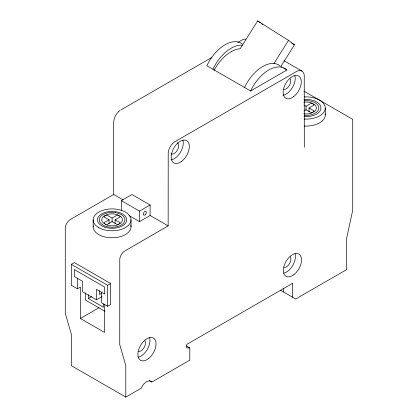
<?xml version="1.0" encoding="UTF-8"?>
<svg xmlns="http://www.w3.org/2000/svg" width="418" height="418" viewBox="0 0 418 418"><rect width="100%" height="100%" fill="white"/><g stroke="black" fill="none" stroke-linecap="round" stroke-linejoin="round"><path stroke-width="0.63" d="M186.407 345.984L189.777 347.933L189.777 360.159L151.854 382.052A8.825 5.094 -60 0 0 141.263 388.165L125.792 397.1L125.792 365.656L119.741 344.693L119.783 258.956A7.226 4.175 -60 0 1 124.183 251.338L168.151 225.903L168.214 152.633A10.032 5.795 -60 0 1 174.322 142.052L297.235 71.102A11.511 6.646 -60 0 1 304.241 75.146L304.309 147.293M281.946 67.141L280.844 66.504L294.486 44.794L288.493 40.379L257.655 20.9L240.146 48.775L237.983 49.005A32.092 18.528 -60 0 0 214.032 70.501M273.942 63.541L288.493 40.379M104.411 215.897L106.919 214.664A10.345 5.972 0 0 1 117.265 214.664L121.048 216.853A10.345 5.972 0 0 1 121.048 222.825L117.265 225.009A10.345 5.972 0 0 1 106.919 225.009L103.131 222.825A10.345 5.972 0 0 1 103.131 216.853L104.411 215.897A2.158 1.244 0 0 0 104.986 217.485L109.067 219.837L109.067 223.651M303.865 102.159A10.345 5.972 0 0 1 311.191 102.828L314.979 105.012A10.345 5.972 0 0 1 314.979 110.984L311.191 113.173A10.345 5.972 0 0 1 303.865 113.842M109.067 219.837L104.563 222.444A2.158 1.244 0 0 0 104.411 223.776M115.117 223.651L115.117 219.837L119.182 217.475A2.147 1.238 0 0 0 119.767 215.897M309.048 111.81L309.048 108.001L313.113 105.634A2.147 1.238 0 0 0 313.699 104.056M120.781 110.002L211.895 57.402M237.769 42.464L241.708 40.191A11.511 6.646 -60 0 1 245.779 39.099M242.309 44.005A32.092 18.528 -60 0 0 206.873 65.725L250.586 90.962L286.9 69.999L283.597 68.092M123.096 199.888L113.691 194.459L70.386 219.46A7.226 4.175 -60 0 0 65.276 228.306L65.276 313.249L71.326 334.212L71.326 365.656L125.792 397.1M121.361 210.5L121.361 200.635L131.952 194.522L150.109 205.003L150.109 215.484L168.151 225.903M105.263 215.401A2.158 1.244 0 0 1 108.011 215.735L112.092 218.091L116.167 215.735A2.147 1.238 0 0 1 118.916 215.401M303.98 105.075L306.023 106.25L310.099 103.899A2.147 1.238 0 0 1 312.847 103.565M303.98 110.922L306.023 109.746L310.099 112.102A2.158 1.244 0 0 0 312.847 112.432M121.361 200.635L139.518 211.116L150.109 205.003M129.063 215.563L139.518 221.597L150.109 215.484M104.61 304.226L104.61 332.462L80.408 318.49L80.408 287.046L77.382 288.791L71.326 285.295L71.326 264.333L74.357 262.588L110.665 283.55L110.665 304.513L107.635 306.258L101.584 302.768L101.584 292.286M71.326 264.333L107.635 285.295L110.665 283.55M88.329 294.601L88.329 298.509L91.688 296.571M101.72 293.258L99.468 294.554L99.468 290.745M96.443 299.795L96.443 289.313L104.61 294.032L104.61 287.046L74.357 269.573L74.357 276.564L82.524 281.277L82.524 291.759L96.443 299.795L101.997 296.587M80.408 318.49L99.061 307.721M189.777 347.933L186.752 347.933L186.752 344.437L292.652 283.294L292.652 297.271M304.184 115.269L306.023 115.41A12.838 7.409 0 0 0 318.746 108.967A12.838 7.409 0 0 0 309.341 100.842L306.023 100.586A12.838 7.409 0 0 0 304.346 100.649M242.335 45.29L241.228 45.165A32.092 18.528 -60 0 0 212.929 69.221M283.958 60.688L301.927 71.06M303.876 91.14L352.724 119.339L352.724 210.181L346.674 238.129L346.674 269.579L295.678 299.016L280.368 290.181M309.048 108.001L313.124 110.352A2.158 1.244 0 0 1 313.704 111.94M115.117 219.837L119.193 222.193A2.158 1.244 0 0 1 119.773 223.776M88.329 298.509L103.455 307.246L103.455 303.985M104.808 311.201L85.303 299.941L85.303 292.882M149.048 380.432L151.854 382.052M291.733 43.059L294.486 44.794M257.655 20.9L260.153 22.739M261.652 23.842L262.65 24.578M279.919 65.825L278.534 64.8L275.843 63.761L272.839 63.411A32.092 18.528 -60 0 0 244.535 87.466M304.137 96.934A19.254 11.119 0 0 1 325.277 108.001L325.277 114.987M306.023 106.25L306.023 110.065M283.576 288.216L283.576 292.03M139.518 211.116L139.518 221.597M131.027 219.837L131.027 226.822M113.691 194.459L113.691 122.291A10.032 5.795 -60 0 1 119.856 110.608M112.092 218.091L112.092 221.901M107.635 285.295L107.635 306.258M93.151 219.837L93.151 226.822M77.382 278.31L77.382 288.791M250.586 90.962A32.092 18.528 -60 0 1 286.9 69.999M130.797 225.114A18.941 10.936 0 0 1 112.588 237.753A18.941 10.936 0 0 1 93.256 225.683M290.087 78.741A6.416 3.705 -60 0 1 289.366 85.486A6.416 3.705 -60 0 1 283.885 89.478M177.41 142.705A6.416 3.705 -60 0 1 177.41 150.119A6.416 3.705 -60 0 1 170.993 153.824M294.852 75.611A12.838 7.409 -60 0 1 292.328 87.749A12.838 7.409 -60 0 1 282.918 95.294M182.901 140.244A12.838 7.409 -60 0 1 180.377 152.382A12.838 7.409 -60 0 1 170.967 159.927M149.618 337.65A12.838 7.409 -60 0 1 147.308 349.427A12.838 7.409 -60 0 1 138.243 357.228M144.847 340.78A6.416 3.705 -60 0 1 144.126 347.52A6.416 3.705 -60 0 1 138.651 351.517M295.071 253.669A12.838 7.409 -60 0 1 292.762 265.446A12.838 7.409 -60 0 1 283.697 273.252M290.301 256.798A6.416 3.705 -60 0 1 289.58 263.544A6.416 3.705 -60 0 1 284.104 267.536M325.173 113.827A19.254 11.119 0 0 1 304.137 126.053M325.277 108.001A19.254 11.119 0 0 1 304.137 119.062M304.069 99.447A14.938 8.626 0 0 1 320.961 108.001A14.938 8.626 0 0 1 304.069 116.549M118.916 224.273A2.158 1.244 0 0 1 116.167 223.938L112.092 221.582L108.011 223.938A2.158 1.244 0 0 1 105.263 224.273M115.415 212.678L112.092 212.428A12.838 7.409 0 0 0 99.364 218.87A12.838 7.409 0 0 0 108.769 226.995L112.092 227.251A12.838 7.409 0 0 0 124.82 220.803A12.838 7.409 0 0 0 115.415 212.678M145.203 214.763A2.137 1.233 -60 0 0 145.882 211.445A2.137 1.233 -60 0 0 143.353 213.692A2.137 1.233 -60 0 0 145.203 214.763M98.7 227.57A18.941 10.936 0 0 0 130.385 222.669A18.941 10.936 0 0 0 107.191 209.277A18.941 10.936 0 0 0 98.7 227.57M104.777 227.146A14.625 8.444 0 0 0 126.711 219.837A14.625 8.444 0 0 0 104.777 212.527A14.625 8.444 0 0 0 104.777 227.146M181.694 161.28A12.838 7.409 -60 0 0 187.295 141.08A12.838 7.409 -60 0 0 171.772 152.92A12.838 7.409 -60 0 0 181.694 161.28M293.645 96.642A12.838 7.409 -60 0 0 299.246 76.447A12.838 7.409 -60 0 0 283.723 88.287A12.838 7.409 -60 0 0 293.645 96.642M148.411 358.681A12.838 7.409 -60 0 0 154.012 338.481A12.838 7.409 -60 0 0 138.489 350.321A12.838 7.409 -60 0 0 148.411 358.681M293.864 274.699A12.838 7.409 -60 0 0 299.466 254.505A12.838 7.409 -60 0 0 283.942 266.344A12.838 7.409 -60 0 0 293.864 274.699"/></g></svg>
